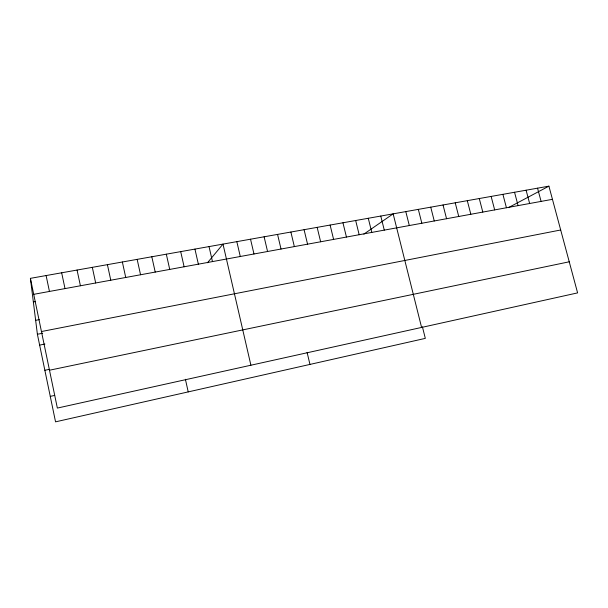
<?xml version="1.0" encoding="UTF-8"?>
<svg xmlns="http://www.w3.org/2000/svg" width="608" height="608" viewBox="0 0 608 608"><rect width="100%" height="100%" fill="white"/><g stroke="black" fill="none" stroke-linecap="round" stroke-linejoin="round"><path stroke-width="0.91" d="M207.472 262.778L222.999 244.104L250.899 365.218M363.842 234.126L393.156 213.849L421.595 327.431M508.44 207.632L548.91 186.154L577.6 292.889L57.357 408.074L30.4 278.35L548.91 186.154M50.266 396.37L54.69 395.413M44.863 370.28L49.278 369.36M49.491 370.219L569.24 261.797M39.642 345.093L44.931 344.037M41.45 331.542L560.69 229.984M422.423 326.838L425.319 338.375L55.548 421.846L37.392 334.263L42.689 333.23M35.652 320.325L39.3 319.626M33.356 301.956L35.158 301.621M33.721 294.325L552.444 199.325M537.556 188.176L541.097 201.408M526.102 190.213L529.644 203.498M514.55 192.265L518.084 205.618M502.9 194.34L506.434 207.754M491.135 196.43L494.669 209.904M479.271 198.535L482.805 212.078M467.301 200.663L470.828 214.274M455.225 202.814L458.751 216.486M443.034 204.98L446.561 218.72M430.738 207.168L434.256 220.97M418.327 209.372L421.838 223.242M405.802 211.599L409.313 225.538M380.775 216.053L384.279 230.12M368.281 218.272L371.784 232.408M355.672 220.514L359.168 234.718M342.95 222.779L346.446 237.052M330.114 225.059L333.602 239.408M317.156 227.362L320.636 241.779M304.076 229.687L307.557 244.173M290.882 232.036L294.348 246.59M307.093 352.359L309.951 364.42M277.56 234.407L281.025 249.037M264.108 236.793L267.566 251.499M250.534 239.21L253.984 253.984M236.831 241.642L240.282 256.492M209.038 246.59L212.466 261.592M194.94 249.098L198.36 264.168M180.698 251.628L184.118 266.783M166.326 254.182L169.731 269.412M185.41 379.286L188.214 391.902M151.81 256.766L155.215 272.072M137.157 259.365L140.547 274.763M122.36 262.002L125.734 277.468M107.411 264.655L110.778 280.212M92.317 267.345L95.676 282.978M77.064 270.051L80.416 285.768M61.666 272.794L65.01 288.595M46.109 275.561L49.446 291.445M30.4 278.35L37.392 334.263"/></g></svg>
